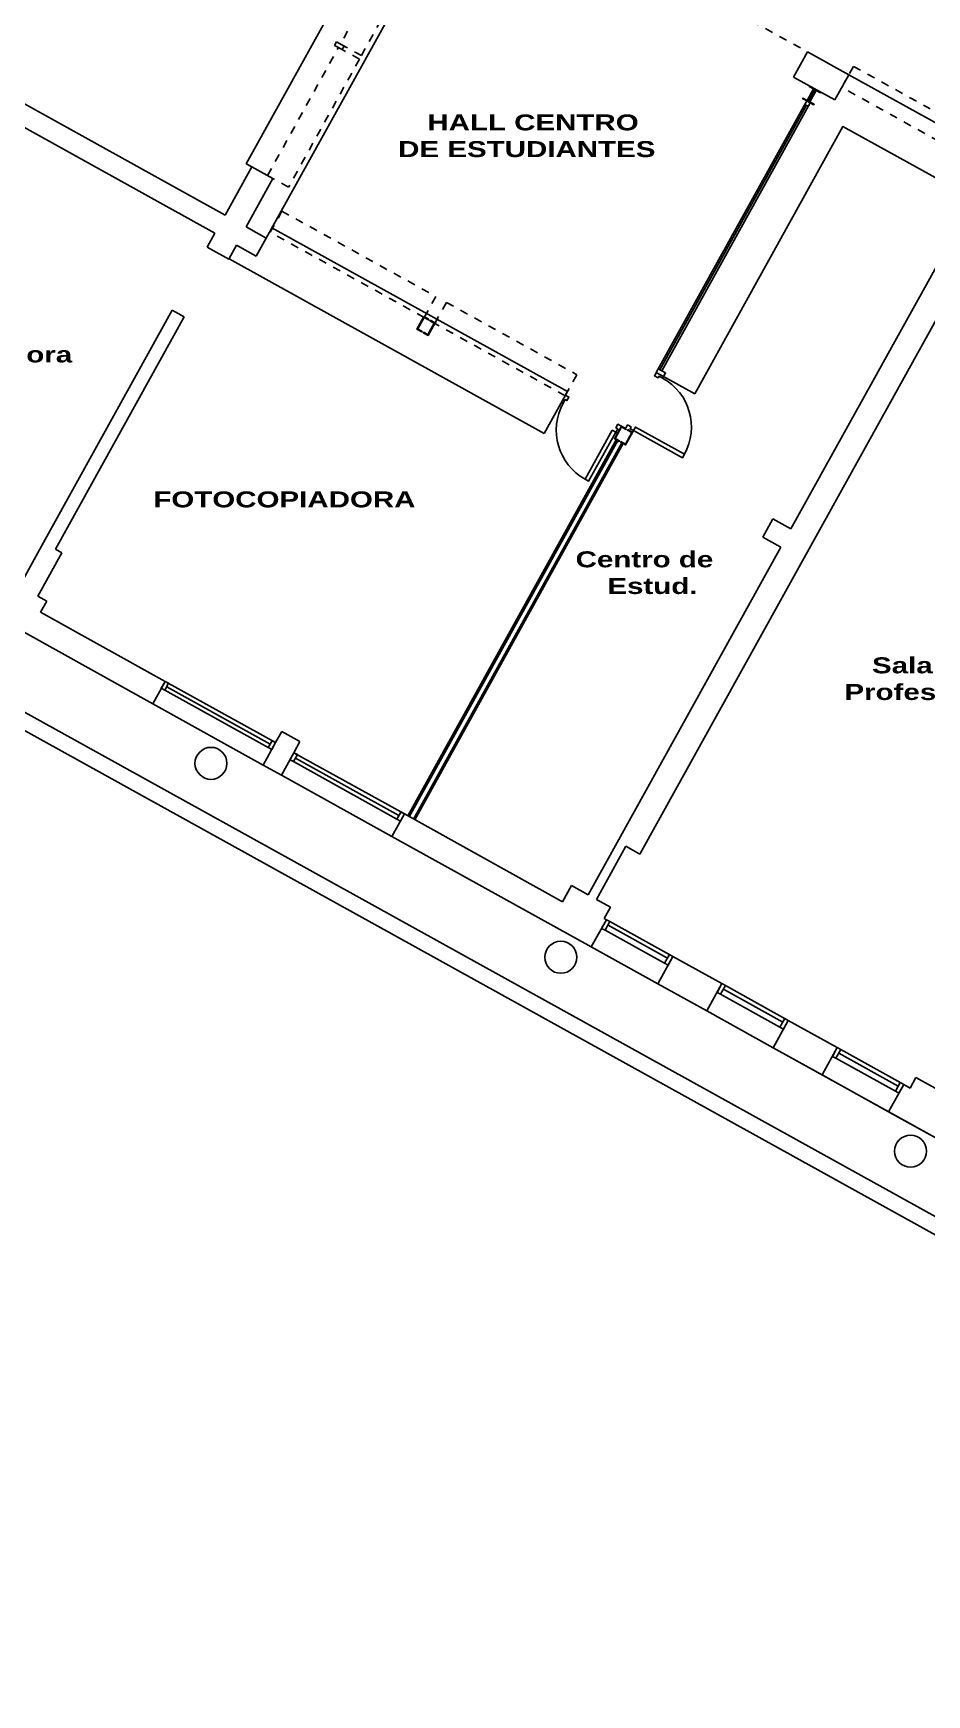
# Model space of a CAD drawing. Header units: millimetres. Extents: x -735 to -481, y 85 to 450.
# Drawn here: x -642.33 to -631.15, y 158.93 to 179.7 of the extents above; entities that cross this region are included whole.
import ezdxf

# ---------------------------------------------------------------- set-up
doc = ezdxf.new("R2010")
doc.units = ezdxf.units.MM
doc.linetypes.add('DASHED', pattern=[0.75, 0.5, -0.25])
doc.layers.get('0').update_dxf_attribs({"color": 6, "linetype": 'CONTINUOUS'})
for name, color, linetype in [('A-CARPINTERIAS PUERTAS', 2, 'CONTINUOUS'), ('A-MUROS', 5, 'CONTINUOUS'), ('columna perfil u', 4, 'CONTINUOUS'), ('CORTE', 3, 'CONTINUOUS'), ('dib - cotas', 1, 'CONTINUOUS'), ('dib - muro vista2', 2, 'CONTINUOUS'), ('dib - muros', 5, 'CONTINUOUS'), ('EQUIP-MUEBLES', 6, 'CONTINUOUS'), ('T-LOCALES', 7, 'CONTINUOUS'), ('VISTA4', 3, 'CONTINUOUS')]:
    doc.layers.add(name, color=color, linetype=linetype)
doc.styles.add('ARIAL', font='swisseb.ttf', dxfattribs={"width": 1.32})

# ---------------------------------------------------------------- blocks, each defined once
blk = doc.blocks.new('P70')
at = {"color": 3}
blk.add_lwpolyline([(0.00062, 0.00254), (0.00189, 0.00254), (0.00189, 0.02032), (0.00062, 0.02032)], close=True, dxfattribs=at)
at = {"color": 2}
for points in [[(0, 0.00254), (0.00062, 0.00254), (0.00062, 0.00127), (0.00126, 0.00127), (0.00126, 0), (0.00062, 0), (0.00062, 0), (0, 0)], [(0.0203, 0.00254), (0.01967, 0.00254), (0.01967, 0.00127), (0.01904, 0.00127), (0.01904, 0), (0.01967, 0), (0.01967, 0), (0.0203, 0)]]:
    blk.add_lwpolyline(points, dxfattribs=at)
at = {"color": 1}
blk.add_arc((0.00189, 0.00254), 0.01778, 0, 90, dxfattribs=at)

msp = doc.modelspace()

# ---------------------------------------------------------------- linework, layer by layer
at = {"layer": 'A-MUROS'}
for p, q in [((-632.82, 179.149), (-632.645, 179.464)), ((-632.82, 179.149), (-632.645, 179.464)), ((-632.129, 179.178), (-632.645, 179.464)), ((-632.129, 179.178), (-632.645, 179.464)), ((-639.927, 177.423), (-643.12, 179.193)), ((-632.304, 178.863), (-632.82, 179.149)), ((-632.304, 178.863), (-632.82, 179.149)), ((-632.304, 178.863), (-632.129, 179.178)), ((-632.304, 178.863), (-632.129, 179.178)), ((-640.053, 177.196), (-643.246, 178.966)), ((-632.852, 173.501), (-630.449, 177.835)), ((-634.739, 169.437), (-630.17, 177.68)), ((-640.053, 177.196), (-640.15, 177.021)), ((-639.411, 177.137), (-639.665, 177.278)), ((-639.879, 176.871), (-640.15, 177.021)), ((-639.879, 176.871), (-639.782, 177.046)), ((-639.537, 176.91), (-639.782, 177.046)), ((-639.537, 176.91), (-639.411, 177.137)), ((-640.587, 176.234), (-642.196, 173.33)), ((-640.438, 176.152), (-642.048, 173.248)), ((-640.438, 176.152), (-640.587, 176.234)), ((-633.205, 173.4), (-633.079, 173.627)), ((-632.852, 173.501), (-633.079, 173.627)), ((-641.969, 173.204), (-642.269, 172.662)), ((-642.048, 173.248), (-641.969, 173.204)), ((-642.048, 173.248), (-641.969, 173.204)), ((-635.387, 168.927), (-632.978, 173.274)), ((-632.978, 173.274), (-633.205, 173.4)), ((-643.556, 172.826), (-640.832, 171.316)), ((-642.269, 172.662), (-642.156, 172.599)), ((-642.156, 172.599), (-642.233, 172.459)), ((-642.233, 172.459), (-640.677, 171.596)), ((-640.677, 171.596), (-640.832, 171.316)), ((-639.295, 170.83), (-639.217, 170.97)), ((-639.217, 170.97), (-638.99, 170.844)), ((-639.295, 170.83), (-639.45, 170.55)), ((-638.99, 170.844), (-639.067, 170.704)), ((-639.45, 170.55), (-639.222, 170.424)), ((-639.067, 170.704), (-639.222, 170.424)), ((-637.685, 169.938), (-637.84, 169.658)), ((-637.685, 169.938), (-635.709, 168.842)), ((-637.84, 169.658), (-635.348, 168.276)), ((-635.282, 168.869), (-634.914, 169.534)), ((-634.914, 169.534), (-634.739, 169.437)), ((-635.709, 168.842), (-635.597, 169.043)), ((-635.387, 168.927), (-635.597, 169.043)), ((-635.282, 168.869), (-635.107, 168.772)), ((-635.107, 168.772), (-635.185, 168.632)), ((-635.159, 168.617), (-635.348, 168.276)), ((-635.185, 168.632), (-635.159, 168.617)), ((-634.328, 168.157), (-634.517, 167.816)), ((-634.328, 168.157), (-633.716, 167.818)), ((-634.517, 167.816), (-633.905, 167.476)), ((-633.716, 167.818), (-633.905, 167.476)), ((-632.885, 167.357), (-633.074, 167.016)), ((-632.885, 167.357), (-632.272, 167.018)), ((-633.074, 167.016), (-632.462, 166.676)), ((-629.518, 165.045), (-633.074, 167.016)), ((-632.272, 167.018), (-632.462, 166.676)), ((-631.29, 166.645), (-631.363, 166.513)), ((-631.29, 166.645), (-630.888, 166.422)), ((-631.442, 166.557), (-631.631, 166.216)), ((-631.442, 166.557), (-631.363, 166.513)), ((-631.631, 166.216), (-631.027, 165.881))]:
    msp.add_line(p, q, dxfattribs=at)
for points in [[(-639.927, 177.423), (-639.593, 178.027), (-639.33, 177.881), (-639.665, 177.278)], [(-642.196, 173.33), (-642.574, 172.648)]]:
    msp.add_lwpolyline(points, dxfattribs=at)
at = {"layer": 'columna perfil u'}
for points in [[(-632.619, 179.037), (-632.557, 179.003), (-632.645, 178.846), (-632.706, 178.88), (-632.702, 178.887), (-632.648, 178.857), (-632.568, 179), (-632.622, 179.03), (-632.619, 179.037)], [(-632.479, 178.96), (-632.54, 178.994), (-632.627, 178.836), (-632.566, 178.802), (-632.562, 178.809), (-632.616, 178.839), (-632.537, 178.983), (-632.482, 178.953), (-632.479, 178.96)], [(-637.38, 176.121), (-637.441, 176.155), (-637.528, 175.997), (-637.467, 175.963), (-637.463, 175.97), (-637.517, 176), (-637.438, 176.144), (-637.383, 176.114), (-637.38, 176.121)], [(-637.362, 176.111), (-637.301, 176.077), (-637.388, 175.92), (-637.449, 175.953), (-637.445, 175.96), (-637.391, 175.93), (-637.312, 176.074), (-637.366, 176.104), (-637.362, 176.111)], [(-634.911, 174.752), (-634.972, 174.786), (-635.059, 174.629), (-634.998, 174.595), (-634.994, 174.602), (-635.048, 174.632), (-634.969, 174.775), (-634.915, 174.745), (-634.911, 174.752)], [(-634.893, 174.742), (-634.832, 174.708), (-634.919, 174.551), (-634.98, 174.585), (-634.977, 174.592), (-634.922, 174.562), (-634.843, 174.705), (-634.897, 174.735), (-634.893, 174.742)]]:
    msp.add_lwpolyline(points, dxfattribs=at)
at = {"layer": 'CORTE'}
for p, q in [((-638.533, 179.589), (-638.557, 179.545)), ((-638.461, 179.492), (-638.557, 179.545)), ((-638.545, 179.567), (-638.545, 179.567)), ((-638.545, 179.567), (-638.545, 179.567)), ((-638.437, 179.535), (-638.533, 179.589)), ((-638.437, 179.535), (-638.461, 179.492))]:
    msp.add_line(p, q, dxfattribs=at)
for points in [[(-637.642, 169.914), (-635.035, 174.615)], [(-637.624, 169.904), (-635.018, 174.606)], [(-637.572, 169.875), (-634.965, 174.577)], [(-637.554, 169.865), (-634.948, 174.567)]]:
    msp.add_lwpolyline(points, dxfattribs=at)
at = {"layer": 'dib - cotas', "linetype": 'DASHED', "ltscale": 0.2}
msp.add_line((-634.569, 180.53), (-632.645, 179.464), dxfattribs=at)
at = {"layer": 'dib - cotas'}
for p, q in [((-630.389, 178.213), (-632.129, 179.178)), ((-639.363, 170.81), (-640.657, 171.528)), ((-637.753, 169.918), (-639.048, 170.636)), ((-635.139, 168.549), (-634.396, 168.137)), ((-633.696, 167.75), (-632.953, 167.337)), ((-632.253, 166.95), (-631.51, 166.538))]:
    msp.add_line(p, q, dxfattribs=at)
for points in [[(-640.677, 171.596), (-640.633, 171.572), (-640.681, 171.484), (-640.725, 171.509)], [(-639.295, 170.83), (-639.338, 170.854), (-639.387, 170.767), (-639.343, 170.743)], [(-639.067, 170.704), (-639.023, 170.68), (-639.072, 170.592), (-639.116, 170.616)], [(-637.685, 169.938), (-637.729, 169.962), (-637.778, 169.875), (-637.734, 169.85)], [(-635.159, 168.617), (-635.115, 168.593), (-635.176, 168.484), (-635.219, 168.508)], [(-634.328, 168.157), (-634.372, 168.181), (-634.432, 168.072), (-634.388, 168.048)], [(-633.716, 167.818), (-633.672, 167.793), (-633.732, 167.684), (-633.776, 167.708)], [(-632.885, 167.357), (-632.928, 167.381), (-632.989, 167.272), (-632.945, 167.248)], [(-632.272, 167.018), (-632.229, 166.993), (-632.289, 166.884), (-632.333, 166.908)], [(-631.442, 166.557), (-631.485, 166.581), (-631.546, 166.472), (-631.502, 166.448)]]:
    msp.add_lwpolyline(points, close=True, dxfattribs=at)
at = {"layer": 'dib - muro vista2'}
for p, q in [((-632.654, 178.851), (-634.536, 175.458)), ((-634.444, 175.407), (-634.536, 175.458)), ((-648.463, 174.549), (-587.875, 140.993)), ((-648.557, 174.372), (-586.984, 140.271))]:
    msp.add_line(p, q, dxfattribs=at)
for points in [[(-634.444, 175.407), (-634.42, 175.451), (-634.468, 175.477), (-632.611, 178.827)], [(-632.654, 178.851), (-632.611, 178.827)], [(-632.635, 178.784), (-632.679, 178.808)], [(-634.42, 175.451), (-634.511, 175.502)]]:
    msp.add_lwpolyline(points, dxfattribs=at)
at = {"layer": 'dib - muros'}
for centre in [(-640.103, 170.571), (-635.729, 168.147), (-631.356, 165.723)]:
    msp.add_circle(centre, 0.2, dxfattribs=at)
at = {"layer": 'EQUIP-MUEBLES'}
for p, q in [((-637.595, 181.796), (-639.663, 178.066)), ((-637.009, 181.471), (-639.411, 177.137)), ((-639.593, 178.027), (-639.663, 178.066)), ((-635.647, 175.217), (-639.341, 177.265)), ((-635.938, 174.692), (-639.876, 176.876)), ((-635.938, 174.692), (-635.647, 175.217))]:
    msp.add_line(p, q, dxfattribs=at)
at = {"layer": 'EQUIP-MUEBLES', "linetype": 'DASHED', "ltscale": 0.2}
msp.add_lwpolyline([(-638.485, 179.562), (-638.222, 179.417), (-637.066, 181.503), (-637.328, 181.648), (-638.485, 179.562)], dxfattribs=at)
for points in [[(-638.509, 179.518), (-638.246, 179.373), (-639.134, 177.772), (-639.396, 177.918)], [(-630.33, 178.318), (-630.476, 178.056), (-632.216, 179.02), (-632.071, 179.283)], [(-637.292, 176.406), (-637.438, 176.144), (-639.362, 177.21), (-639.216, 177.473)], [(-635.529, 175.429), (-635.675, 175.166), (-637.305, 176.07), (-637.159, 176.332)]]:
    msp.add_lwpolyline(points, close=True, dxfattribs=at)
at = {"layer": 'EQUIP-MUEBLES'}
msp.add_lwpolyline([(-630.566, 177.625), (-632.202, 178.532), (-634.054, 175.191), (-634.444, 175.407)], dxfattribs=at)
at = {"layer": 'VISTA4'}
for p, q in [((-632.657, 178.796), (-634.489, 175.489)), ((-640.677, 171.596), (-639.295, 170.83)), ((-639.387, 170.767), (-640.681, 171.484)), ((-639.45, 170.55), (-640.832, 171.316)), ((-637.778, 169.875), (-639.072, 170.592)), ((-639.067, 170.704), (-637.685, 169.938)), ((-637.84, 169.658), (-639.222, 170.424)), ((-635.176, 168.484), (-634.432, 168.072)), ((-634.328, 168.157), (-635.115, 168.593)), ((-635.348, 168.276), (-634.517, 167.816)), ((-633.732, 167.684), (-632.989, 167.272)), ((-632.885, 167.357), (-633.672, 167.793)), ((-633.905, 167.476), (-633.074, 167.016)), ((-631.442, 166.557), (-632.229, 166.993)), ((-632.289, 166.884), (-631.546, 166.472)), ((-632.462, 166.676), (-631.631, 166.216))]:
    msp.add_line(p, q, dxfattribs=at)

# ---------------------------------------------------------------- block references
at = {"layer": 'A-CARPINTERIAS PUERTAS'}
for p, xscale, yscale, zscale, rotation in [((-634.919, 174.757), -39.3700787400704, 39.3700787400704, 39.3700787400704, 241), ((-634.972, 174.786), 39.37007873981819, 39.37007873981819, 39.37007873981819, 151)]:
    msp.add_blockref('P70', p, dxfattribs=dict(at, xscale=xscale, yscale=yscale, zscale=zscale, rotation=rotation))

# ---------------------------------------------------------------- texts
at = {"layer": 'T-LOCALES', "char_height": 0.2, "attachment_point": 1, "style": 'ARIAL'}
for s, insert, width in [('\\pi0.62932;HALL CENTRO\\P\\pi0.26429;DE ESTUDIANTES', (-638.027, 178.682), 4.28973), ('Depósito\\PFotocopiadora', (-644.399, 176.115), 3.74704), ('FOTOCOPIADORA', (-640.824, 173.97), 3.74704), ('\\pi0.37018;Centro de\\P\\pi0.76716;Estud.', (-635.914, 173.221), 2.84771), ('\\pi1.063;Sala de \\P\\pi0.71819;Profesores', (-632.901, 171.896), 3.74704)]:
    msp.add_mtext(s, dxfattribs=dict(at, insert=insert, width=width))

doc.saveas('drawing.dxf')
